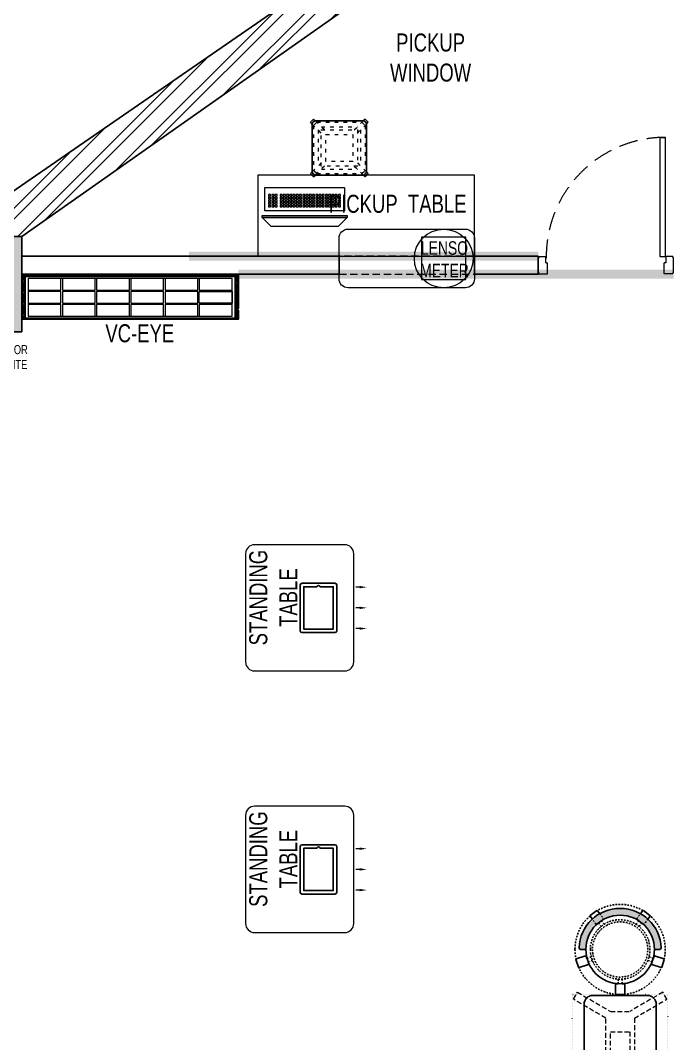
# Model space of a CAD drawing. Header units: feet. Extents: x 9311775 to 9337845, y -7066298 to -7052894.
# Drawn here: x 9326623 to 9330213, y -7061801 to -7056130 of the extents above; entities that cross this region are included whole.
import ezdxf
from ezdxf import colors
from ezdxf.entities.mleader import LeaderData, LeaderLine
from ezdxf.math import Vec2, Vec3

# ---------------------------------------------------------------- set-up
doc = ezdxf.new("R2010")
doc.units = ezdxf.units.FT
doc.header["$LTSCALE"] = 33
doc.header["$MEASUREMENT"] = 0
for name, pattern in [('a_p6_plan_L18$0$HIDDEN', [0.375, 0.25, -0.125]), ('ACAD_ISO03W100', [30, 12, -18]), ('DASHDOT2', [0.5, 0.25, -0.125, 0, -0.125]), ('DOT', [0.25, 0, -0.25]), ('HIDDEN2', [4.7624999999999975, 3.174999999999998, -1.587499999999999])]:
    doc.linetypes.add(name, pattern=pattern)
for name, color, linetype in [('A-WALL', 1, 'Continuous'), ('column', 10, 'Continuous'), ('LAMINATE FINISH', 80, 'Continuous')]:
    doc.layers.add(name, color=color, linetype=linetype)
for name, color, linetype, lineweight in [('A-WALL HATCH', 251, 'Continuous', 0), ('column hatch', 5, 'Continuous', 0), ('Door', 2, 'Continuous', 13), ('HATCH', 9, 'Continuous', 9), ('LENS-CURTAIN', 5, 'a_p6_plan_L18$0$HIDDEN', 9), ('LENS-DOOR', 34, 'Continuous', 20), ('LENS-PARTITION', 21, 'Continuous', 25), ('LENS-TEXT', 31, 'Continuous', 5), ('LENS_DIMENSION', 193, 'Continuous', 0), ('LENS_TEXT', 31, 'Continuous', 5), ('LK-EQPMT', 3, 'Continuous', 18), ('LK-FF&E FLOOR', 1, 'Continuous', 9), ('LK-FF&E WALL', 1, 'Continuous', 9), ('LK-FLUTTED FINISH', 20, 'Continuous', 30), ('LK-IT', 3, 'Continuous', 18), ('LK-TILES FINISH', 251, 'Continuous', 5), ('LN-ELEVATION-1', 81, 'Continuous', 25), ('LN-ELEVATION-2', 103, 'Continuous', 20), ('LN-ELEVATION-3', 125, 'Continuous', 18), ('LN-ELEVATION-4', 145, 'Continuous', 13), ('LN-ELEVATION-5', 167, 'Continuous', 5), ('LN-HATCH', 251, 'Continuous', 0), ('PLANO-TXT', 252, 'Continuous', 5)]:
    doc.layers.add(name, color=color, linetype=linetype, lineweight=lineweight)
doc.styles.add('LK TXT', font='GILC____.TTF', dxfattribs={"height": 100})
doc.styles.get("Standard").update_dxf_attribs({"font": 'GILC____.TTF'})
pattern_1 = [(45, (7858054.083674966, 3504049.203216764), (-4.490128060534575, 4.490128060534575), [])]

# ---------------------------------------------------------------- blocks, each defined once
blk = doc.blocks.new('A$Cca189d2b')
at = {"layer": 'A-WALL HATCH'}
h = blk.add_hatch(dxfattribs=at)
h.set_pattern_fill('ANSI32', color=256, scale=333)
h.set_pattern_definition([(45, (-4195598.218539457, 5465599.978276533), (-88.29995930067012, 88.29995930067012), []), (45, (-4195539.351900022, 5465599.978276533), (-88.29995930067012, 88.29995930067012), [])])
h.paths.add_polyline_path([(182.6102968659252, 497.5474645486101), (261.1382608162239, 711.5079587260261), (48.09325998090208, 711.5079587260261), (-5.143463341519236, 566.4570105355233)])
h.paths.add_polyline_path([(513.5475110262632, 1399.23249905277), (300.502718148753, 1399.233065660111), (48.09325998090208, 711.5079587260261), (261.1382608162239, 711.5079587260261)])
h.paths.add_polyline_path([(1787.858170637861, 4871.271308568307), (1600.104410430416, 4940.18085455615), (300.502718148753, 1399.233065660111), (513.5475110262632, 1399.23249905277)])
h.paths.add_polyline_path([(2606.200445983559, 7100.960056786425), (2413.713943312876, 7156.974579583854), (1930.475726367905, 5840.32401967328), (2143.520727202297, 5840.32401967328)])
h.paths.add_polyline_path([(2143.520727202297, 5840.32401967328), (1930.475726367905, 5840.32401967328), (1782.714707296342, 5437.728319104761), (1970.468467503786, 5368.818773117848)])
h.paths.add_polyline_path([(-5752.832334415987, 10981.10458512697), (-5752.832334415987, 11224.72189299483), (-9021.918580083176, 8971.32401967328), (-8609.060186924413, 8971.32401967328)])
h.paths.add_polyline_path([(-12434.06018692441, 8786.32401967328), (-12434.06018692441, 8961.32401967328), (-17534.29745566845, 8961.32401967328), (-17534.29745566845, 8786.32401967328)])
h.paths.add_polyline_path([(-2638.258403667249, 10653.11075048614), (-2748.497711254284, 10481.27641840279), (-1820.84006111417, 9880.888491335327), (-2888.922345140949, 6970.747927133925), (-2697.614837640897, 6900.534081770107), (-1989.563271976076, 8230.264665641822), (2344.327507092617, 6967.921464790591), (2413.713943312876, 7156.974579583854), (-2081.069596457295, 8464.978785396554), (-1544.316881798208, 9951.298985343426)])
h.paths.add_polyline_path([(-3755.921184914187, 11133.28946539108), (-3648.275374235586, 11301.0812121313), (-4680.941216264851, 11963.58192438073), (-5752.832334415987, 11224.72189299483), (-5752.832334415987, 10981.10458512697), (-4683.435118185356, 11733.58437767718)])
at = {"layer": 'column hatch'}
h = blk.add_hatch(color=251, dxfattribs=at)
h.dxf.hatch_style = 1
h.paths.add_polyline_path([(-17534.06018692441, 3761.32401967328), (-17534.06018692441, 4291.324019673281), (-18064.06018692441, 4291.324019673281), (-18064.06018692441, 3761.32401967328)])
h.paths.add_polyline_path([(-17534.29745566845, 182.4724798668176), (-17534.29745566845, 712.4724798668175), (-18064.29745566845, 712.4724798668175), (-18064.29745566845, 182.4724798668176)])
h.paths.add_polyline_path([(-11904.06018692441, 3761.32401967328), (-11904.06018692441, 4291.324019673281), (-12434.06018692441, 4291.324019673281), (-12434.06018692441, 3761.32401967328)])
h.paths.add_polyline_path([(-11904.06018692441, 8611.32401967328), (-11904.06018692441, 8961.32401967328), (-12434.06018692441, 8961.32401967328), (-12434.06018692441, 8611.32401967328)])
h.paths.add_polyline_path([(-8609.060186924413, 8441.324019673279), (-8609.060186924413, 8971.32401967328), (-9139.060186924415, 8971.32401967328), (-9139.060186924415, 8961.32401967328), (-9139.060186924415, 8441.324019673279)])
h.paths.add_polyline_path([(-2711.246750318446, 6340.968025832437), (-2528.63645345252, 6838.515490380117), (-3026.183918001131, 7021.125787246041), (-3208.794214867056, 6523.578322698362)])
h.paths.add_polyline_path([(-4500.357712057419, 1466.28331151884), (-4317.747415191494, 1963.830776068382), (-4815.294879740104, 2146.441072934307), (-4997.905176606029, 1648.893608385697)])
h.paths.add_polyline_path([(-187.7537602074444, 68.90954598691314), (-5.143463341519236, 566.4570105355233), (-314.937167682685, 680.1577614145353), (-497.5474645486101, 182.6102968659252)])
h.paths.add_polyline_path([(182.6102968659252, 497.5474645486101), (-5.143463341519236, 566.4570105355233), (-187.7537602074444, 68.90954598691314), (0, 0)])
h.paths.add_polyline_path([(1600.104410430416, 4940.18085455615), (1782.714707296342, 5437.728319104761), (1472.921002950519, 5551.429069984704), (1290.310706084594, 5053.881605436094)])
h.paths.add_polyline_path([(1787.858170633204, 4871.271308570169), (1970.468467499129, 5368.818773118778), (1782.714707296342, 5437.728319104761), (1600.104410430416, 4940.18085455615)])
at = {"layer": 'A-WALL'}
for p, q in [((-9021.918580083176, 8971.32401967328), (-4680.941216264851, 11963.58192438073)), ((-8609.060186924413, 8971.32401967328), (-4683.427868537605, 11733.5894788811))]:
    blk.add_line(p, q, dxfattribs=at)
at = {"layer": 'column'}
blk.add_lwpolyline([(-8609.060186924413, 8441.324019673279), (-8609.060186924413, 8971.32401967328), (-9139.060186924415, 8971.32401967328), (-9139.060186924415, 8441.324019673279)], close=True, dxfattribs=at)
blk = doc.blocks.new('VC HD 1200')
at = {"layer": 'LN-HATCH', "ltscale": 0.5}
h = blk.add_hatch(dxfattribs=at)
h.set_pattern_fill('ANSI31', color=256, scale=2)
h.set_pattern_definition([(45, (3760859.752907088, 1795248.935917533), (-4.490128060534575, 4.490128060534575), [])])
h.paths.add_polyline_path([(-1200, 250), (-1200, 60), (-1194, 60), (-1194, 50), (-1200, 50), (-1200, 6), (-1182, 6), (-1182, 250)])
h = blk.add_hatch(dxfattribs=at)
h.set_pattern_fill('ANSI31', color=256, scale=2)
h.set_pattern_definition(pattern_1)
h.paths.add_polyline_path([(0, 250), (0, 60), (-6, 60), (-6, 50), (0, 50), (0, 6), (-18, 6), (-18, 250)])
h = blk.add_hatch(dxfattribs=at)
h.set_pattern_fill('ANSI31', color=256, scale=2)
h.set_pattern_definition([(45, (7858047.083674965, 3504049.203216764), (-4.490128060534575, 4.490128060534575), [])])
h.paths.add_polyline_path([(-1165, 6), (-1165, 0), (-1200, 0), (-1200, 6)])
h = blk.add_hatch(dxfattribs=at)
h.set_pattern_fill('ANSI31', color=256, scale=2)
h.set_pattern_definition(pattern_1)
h.paths.add_polyline_path([(-28, 6), (-28, 0), (0, 0), (0, 6)])
at = {"layer": 'LN-ELEVATION-1', "ltscale": 0.5}
for points in [[(-1200, 250), (-1200, 60), (-1194, 60), (-1194, 50), (-1200, 50), (-1200, 6), (-1182, 6), (-1182, 250)], [(-18, 238), (-1182, 238), (-1182, 244), (-18, 244)], [(0, 250), (0, 60), (-6, 60), (-6, 50), (0, 50), (0, 6), (-18, 6), (-18, 250)], [(-1165, 6), (-1165, 0), (-1200, 0), (-1200, 6)], [(-35, 6), (-35, 0), (0, 0), (0, 6)]]:
    blk.add_lwpolyline(points, close=True, dxfattribs=at)
at = {"layer": 'LN-ELEVATION-3', "ltscale": 0.5}
for p, q in [((-1182, 250), (-18, 250)), ((-1165, 6), (-35, 6)), ((-35, 0), (-1165, 0))]:
    blk.add_line(p, q, dxfattribs=at)
for points in [[(-1165.000000000465, 226), (-35, 226), (-35, 18), (-1165.000000000465, 18)], [(-1165.000000000465, 226), (-983.3333333334886, 226), (-983.3333333334886, 162), (-1165.000000000465, 162)], [(-975.3333333334886, 226), (-793.6666666665112, 226), (-793.6666666665112, 162), (-975.3333333334886, 162)], [(-785.6666666665112, 226), (-603.9999999995342, 226), (-603.9999999995342, 162), (-785.6666666665112, 162)], [(-595.9999999995342, 226), (-414.3333333325572, 226), (-414.3333333325572, 162), (-595.9999999995342, 162)], [(-406.3333333325572, 226), (-224.6666666655801, 226), (-224.6666666655801, 162), (-406.3333333325572, 162)], [(-216.6666666655801, 226), (-34.99999999860302, 226), (-34.99999999860302, 162), (-216.6666666655801, 162)], [(-1165.000000000465, 90), (-983.3333333334886, 90), (-983.3333333334886, 154), (-1165.000000000465, 154)], [(-975.3333333334886, 154), (-793.6666666665112, 154), (-793.6666666665112, 90), (-975.3333333334886, 90)], [(-785.6666666665112, 154), (-603.9999999995342, 154), (-603.9999999995342, 90), (-785.6666666665112, 90)], [(-595.9999999995342, 154), (-414.3333333325572, 154), (-414.3333333325572, 90), (-595.9999999995342, 90)], [(-406.3333333325572, 154), (-224.6666666655801, 154), (-224.6666666655801, 90), (-406.3333333325572, 90)], [(-216.6666666655801, 154), (-34.99999999860302, 154), (-34.99999999860302, 90), (-216.6666666655801, 90)], [(-1165.000000000465, 82), (-983.3333333334886, 82), (-983.3333333334886, 18), (-1165.000000000465, 18)], [(-975.3333333334886, 82), (-793.6666666665112, 82), (-793.6666666665112, 18), (-975.3333333334886, 18)], [(-785.6666666665112, 82), (-603.9999999995342, 82), (-603.9999999995342, 18), (-785.6666666665112, 18)], [(-595.9999999995342, 82), (-414.3333333325572, 82), (-414.3333333325572, 18), (-595.9999999995342, 18)], [(-406.3333333325572, 82), (-224.6666666655801, 82), (-224.6666666655801, 18), (-406.3333333325572, 18)], [(-216.6666666655801, 82), (-34.99999999860302, 82), (-34.99999999860302, 18), (-216.6666666655801, 18)]]:
    blk.add_lwpolyline(points, close=True, dxfattribs=at)
blk = doc.blocks.new('*U43')
at = {"layer": 'LENS-DOOR'}
for p, q in [((548121.7424194189, 1779235.250802667), (548121.7424194121, 1778573.792470707)), ((548121.7424194189, 1779235.250802667), (548152.9924194244, 1779235.250802653)), ((548152.9924193986, 1778573.792470693), (548152.9924194244, 1779235.250802653)), ((547447.2632527449, 1778568.584137414), (547452.4715860604, 1778568.584137391)), ((547447.2632527215, 1778484.134138707), (547447.2632527449, 1778568.584137414)), ((547452.4715860653, 1778573.792470743), (547488.9299194093, 1778573.792470734)), ((547452.4715860604, 1778568.584137391), (547452.4715860653, 1778573.792470743)), ((547488.9299193954, 1778539.938304132), (547488.9299194093, 1778573.792470734)), ((547488.9299193954, 1778539.938304132), (547499.3465860662, 1778539.938304113)), ((547499.3465860639, 1778478.925805386), (547499.3465860662, 1778539.938304113)), ((548121.7424194121, 1778573.792470707), (548152.9924193986, 1778573.792470693)), ((548145.179919409, 1778478.925805326), (548145.179919395, 1778539.938304067)), ((548155.5965860611, 1778539.938304095), (548145.179919395, 1778539.938304067)), ((548192.054919424, 1778573.792470725), (548155.5965860707, 1778573.792470693)), ((548155.5965860611, 1778539.938304095), (548155.5965860707, 1778573.792470693)), ((548192.0549194146, 1778568.584137372), (548192.054919424, 1778573.792470725)), ((548197.2632527373, 1778568.584137372), (548192.0549194146, 1778568.584137372)), ((548197.2632527256, 1778484.134138697), (548197.2632527373, 1778568.584137372)), ((547447.2632527215, 1778484.134138707), (547452.4715860627, 1778484.134138707)), ((547452.4715860627, 1778478.925805396), (547452.4715860627, 1778484.134138707)), ((548192.0549194006, 1778478.925805345), (548192.0549194006, 1778484.134138698)), ((548197.2632527256, 1778484.134138697), (548192.0549194006, 1778484.134138698)), ((547452.4715860627, 1778478.925805396), (547499.3465860639, 1778478.925805386)), ((548192.0549194006, 1778478.925805345), (548145.179919409, 1778478.925805326))]:
    blk.add_line(p, q, dxfattribs=at)
at = {"layer": 'LENS-DOOR', "color": 7, "linetype": 'HIDDEN2'}
blk.add_ellipse((548152.9924193986, 1778573.792470693), major_axis=(-661.4583333306382, 0.003443102111827), ratio=0.9999999979146821, start_param=-1.570791121506941, end_param=0.0512086788949202, dxfattribs=at)
blk = doc.blocks.new('Standing Table 700X600')
at = {"layer": 'LN-ELEVATION-1', "linetype": 'ByBlock', "lineweight": -2}
for p, q in [((-114.7243699021637, -32.29984612949194), (-114.7243699021637, -12)), ((0, -32.29984612949194), (0, -12)), ((114.7243699021637, -32.29984612949194), (114.7243699021637, -12))]:
    blk.add_line(p, q, dxfattribs=at)
at = {"layer": 'LN-ELEVATION-1'}
for points in [[(-127.25, 94.49999999997087), (126.75, 94.49999999997087, 0.4142135623713902), (136.75, 104.4999999999709), (136.75, 286.4999999999709, 0.4142135623713902), (126.75, 296.4999999999709), (-127.25, 296.4999999999709, 0.4142135623713902), (-137.25, 286.4999999999709), (-137.25, 104.4999999999709, 0.4142135623713902)], [(117.25, 185.9606079858495), (117.25, 113.5), (-117.75, 113.5), (-117.75, 277.5), (117.25, 277.5), (117.25, 205.0393920141796, 0.3275382217372251), (118.6499999994412, 203.1315136115008, -0.733799385757267), (118.6500000001397, 187.868486388732, 0.3275382217372252)]]:
    blk.add_lwpolyline(points, format="xyb", close=True, dxfattribs=at)
at = {"layer": 'LN-ELEVATION-1', "linetype": 'ByBlock', "lineweight": -2}
for points in [[(-108.0577032342553, -32.29984612949194), (-121.3910365682095, -32.29984612949194), (-114.7243699021637, -72.29984612949193)], [(6.666666666977107, -32.29984612949194), (-6.666666666045784, -32.29984612949194), (0, -72.29984612949193)], [(121.3910365691408, -32.29984612949194), (108.0577032361179, -32.29984612949194), (114.7243699021637, -72.29984612949193)]]:
    blk.add_solid(points, dxfattribs=at)
at = {"layer": 'LN-ELEVATION-2'}
blk.add_lwpolyline([(-300, 0), (300, 0, 0.4142135623725836), (350, 50), (350, 550, 0.4142135623725836), (300, 600), (-300, 600, 0.4142135623725837), (-350, 550), (-350, 50, 0.4142135623725836)], format="xyb", close=True, dxfattribs=at)
at = {"layer": 'LENS-TEXT', "color": 7, "linetype": 'Continuous', "ltscale": 3, "insert": (56.76527249882929, 445.9141869283921), "char_height": 100, "width": 783.9636358173434, "attachment_point": 5, "style": 'LK TXT'}
blk.add_mtext('STANDING TABLE', dxfattribs=at)
blk = doc.blocks.new('CLENS 600 TYPE 6')
at = {"layer": 'LN-ELEVATION-1', "ltscale": 0.5}
blk.add_lwpolyline([(130, -225), (-130, -225, -0.4142135623730951), (-150, -205), (-150, 55, -0.4142135623730951), (-130, 75), (130, 75, -0.4142135623730951), (150, 55), (150, -205, -0.4142135623730951)], format="xyb", close=True, dxfattribs=at)
at = {"layer": 'LN-ELEVATION-3', "linetype": 'ACAD_ISO03W100', "ltscale": 0.05}
for p, q in [((-82.3223304701969, 25), (-124.6966991401277, 67.374368671095)), ((124.696699141059, 67.3743686703965), (-124.6966991401277, 67.374368671095)), ((82.3223304701969, 25), (124.6966991401277, 67.374368671095)), ((-100, 7.322330470196902), (-142.3743686703965, 49.69669914152472)), ((-142.3743686708621, -199.6966991410591), (-142.3743686708621, 49.69669914105907)), ((-117.3743686703965, -174.6966991408262), (-117.3743686703965, 24.69669914152473)), ((99.69669914059341, 42.3743686703965), (-99.69669913966207, 42.374368671095)), ((100, 7.322330470196902), (142.3743686703965, 49.69669914152472)), ((117.3743686703965, -174.6966991408262), (117.3743686703965, 24.69669914152473)), ((142.3743686708621, -199.6966991410591), (142.3743686708621, 49.69669914105907)), ((-100, -157.3223304701969), (-142.3743686703965, -199.6966991415247)), ((100, -157.3223304701969), (142.3743686703965, -199.6966991415247)), ((-82.3223304701969, -175), (-124.6966991401277, -217.374368671095)), ((124.696699141059, -217.3743686703965), (-124.6966991401277, -217.374368671095)), ((99.69669914059341, -192.3743686703965), (-99.69669913966207, -192.374368671095)), ((82.3223304701969, -175), (124.6966991401277, -217.374368671095))]:
    blk.add_line(p, q, dxfattribs=at)
for points in [[(-132.2008663183078, 74.87853584764525), (-124.696699141059, 67.3743686703965), (-142.3743686708621, 49.69669914105907), (-149.8785358476452, 57.20086631807498)], [(132.2008663183078, 74.87853584764525), (124.696699141059, 67.3743686703965), (142.3743686708621, 49.69669914105907), (149.8785358476452, 57.20086631807498)], [(-132.2008663183078, -224.8785358476453), (-124.696699141059, -217.3743686703965), (-142.3743686708621, -199.6966991410591), (-149.8785358476452, -207.200866318075)], [(132.2008663183078, -224.8785358476453), (124.696699141059, -217.3743686703965), (142.3743686708621, -199.6966991410591), (149.8785358476452, -207.200866318075)]]:
    blk.add_lwpolyline(points, dxfattribs=at)
for points in [[(100, -175), (-100, -175), (-100, 25), (100, 25)], [(75, -150), (-75, -150), (-75, 0), (75, 0)]]:
    blk.add_lwpolyline(points, close=True, dxfattribs=at)
at = {"layer": 'LN-ELEVATION-5', "ltscale": 0.5}
for points in [[(-149.8785358476452, 57.20086631807498), (-160.0520382001995, 67.37436867062934), (-142.3743686708621, 85.05203819996677), (-132.2008663183078, 74.87853584787806)], [(149.8785358476452, 57.20086631807498), (160.0520382001995, 67.37436867062934), (142.3743686708621, 85.05203819996677), (132.2008663183078, 74.87853584787806)], [(-149.8785358476452, -207.200866318075), (-160.0520382001995, -217.3743686706294), (-142.3743686708621, -235.0520381999668), (-132.2008663183078, -224.8785358478781)], [(149.8785358476452, -207.200866318075), (160.0520382001995, -217.3743686706294), (142.3743686708621, -235.0520381999668), (132.2008663183078, -224.8785358478781)]]:
    blk.add_lwpolyline(points, dxfattribs=at)
blk = doc.blocks.new('*U25')
at = {"layer": 'LK-EQPMT', "ltscale": 12}
blk.add_lwpolyline([(5.986879315214991, 4.914598100478997), (-5.986879315214991, 4.914598100478997), (-5.986879315214991, -4.914598100478997), (5.986879315214991, -4.914598100478997)], close=True, dxfattribs=at)
blk = doc.blocks.new('*U26')
at = {"color": 0, "linetype": 'ByBlock', "lineweight": -2}
for p in [(0, 0), (17.96063794564497, 0), (35.92127589128995, 0), (53.88191383693492, 0), (71.8425517825799, 0), (89.80318972822487, 0), (107.7638276738698, 0), (125.7244656195148, 0), (143.6851035651598, 0), (161.6457415108048, 0), (179.6063794564497, 0), (197.5670174020947, 0), (215.5276553477397, 0), (233.4882932933847, 0), (251.4489312390296, 0), (269.4095691846746, 0), (287.3702071303196, 0), (305.3308450759646, 0), (323.2914830216096, 0), (-9e-16, -14.74379430143699), (-1.8e-15, -29.48758860287398), (-2.7e-15, -44.23138290431096), (-3.6e-15, -58.97517720574795), (17.96063794564497, -14.74379430143699), (17.96063794564497, -29.48758860287398), (17.96063794564497, -44.23138290431096), (17.96063794564497, -58.97517720574795), (35.92127589128995, -14.74379430143699), (35.92127589128995, -29.48758860287398), (35.92127589128995, -44.23138290431096), (35.92127589128994, -58.97517720574795), (53.88191383693492, -14.74379430143699), (53.88191383693492, -29.48758860287398), (53.88191383693492, -44.23138290431096), (53.88191383693492, -58.97517720574795), (71.8425517825799, -14.74379430143699), (71.8425517825799, -29.48758860287398), (71.8425517825799, -44.23138290431096), (71.8425517825799, -58.97517720574795), (89.80318972822487, -14.74379430143699), (89.80318972822487, -29.48758860287398), (89.80318972822487, -44.23138290431096), (89.80318972822487, -58.97517720574795), (107.7638276738698, -14.74379430143699), (107.7638276738698, -29.48758860287398), (107.7638276738698, -44.23138290431096), (107.7638276738698, -58.97517720574795), (125.7244656195148, -14.74379430143699), (125.7244656195148, -29.48758860287398), (125.7244656195148, -44.23138290431096), (125.7244656195148, -58.97517720574795), (143.6851035651598, -14.74379430143699), (143.6851035651598, -29.48758860287398), (143.6851035651598, -44.23138290431096), (143.6851035651598, -58.97517720574795), (161.6457415108048, -14.74379430143699), (161.6457415108048, -29.48758860287398), (161.6457415108048, -44.23138290431096), (161.6457415108048, -58.97517720574795), (179.6063794564497, -14.74379430143699), (179.6063794564497, -29.48758860287398), (179.6063794564497, -44.23138290431096), (179.6063794564497, -58.97517720574795), (197.5670174020947, -14.74379430143699), (197.5670174020947, -29.48758860287398), (197.5670174020947, -44.23138290431096), (197.5670174020947, -58.97517720574795), (215.5276553477397, -14.74379430143699), (215.5276553477397, -29.48758860287398), (215.5276553477397, -44.23138290431096), (215.5276553477397, -58.97517720574795), (233.4882932933847, -14.74379430143699), (233.4882932933847, -29.48758860287398), (233.4882932933847, -44.23138290431096), (233.4882932933847, -58.97517720574795), (251.4489312390296, -14.74379430143699), (251.4489312390296, -29.48758860287398), (251.4489312390296, -44.23138290431096), (251.4489312390296, -58.97517720574795), (269.4095691846746, -14.74379430143699), (269.4095691846746, -29.48758860287398), (269.4095691846746, -44.23138290431096), (269.4095691846746, -58.97517720574795), (287.3702071303196, -14.74379430143699), (287.3702071303196, -29.48758860287398), (287.3702071303196, -44.23138290431096), (287.3702071303196, -58.97517720574795), (305.3308450759646, -14.74379430143699), (305.3308450759646, -29.48758860287398), (305.3308450759646, -44.23138290431096), (305.3308450759646, -58.97517720574795), (323.2914830216096, -14.74379430143699), (323.2914830216096, -29.48758860287398), (323.2914830216096, -44.23138290431096), (323.2914830216096, -58.97517720574795)]:
    blk.add_blockref('*U25', p, dxfattribs=at)
blk = doc.blocks.new('*U23')
at = {"layer": 'LK-EQPMT', "ltscale": 12}
blk.add_lwpolyline([(5.986879315214991, 4.914598100478997), (-5.986879315214991, 4.914598100478997), (-5.986879315214991, -4.914598100478997), (5.986879315214991, -4.914598100478997)], close=True, dxfattribs=at)
blk = doc.blocks.new('*U24')
at = {"color": 0, "linetype": 'ByBlock', "lineweight": -2}
for p in [(0, 0), (17.96063794564497, 0), (35.92127589128995, 0), (-9e-16, -14.74379430143699), (-1.8e-15, -29.48758860287398), (-2.7e-15, -44.23138290431096), (-3.6e-15, -58.97517720574795), (17.96063794564497, -14.74379430143699), (17.96063794564497, -29.48758860287398), (17.96063794564497, -44.23138290431096), (17.96063794564497, -58.97517720574795), (35.92127589128995, -14.74379430143699), (35.92127589128995, -29.48758860287398), (35.92127589128995, -44.23138290431096), (35.92127589128994, -58.97517720574795)]:
    blk.add_blockref('*U23', p, dxfattribs=at)
blk = doc.blocks.new('*U16')
at = {"ltscale": 12}
blk.add_lwpolyline([(8.040144996717572, 2.91038e-11), (8.040144996717572, 129.0940371821052), (448.0401449967176, 129.0940371821052), (448.0401449967176, 2.91038e-11)], close=True, dxfattribs=at)
for name, p in [('*U26', (35.16895717114949, 101.6202952143818)), ('*U24', (386.6121428576974, 101.6202952143818))]:
    blk.add_blockref(name, p)
blk = doc.blocks.new('Pickup table PC')
at = {"layer": 'LN-ELEVATION-2', "ltscale": 0.5}
for points in [[(470, 50), (0, 50), (0, 62), (470, 62)], [(420, 0), (50, 0), (0, 50), (470, 50)]]:
    blk.add_lwpolyline(points, close=True, dxfattribs=at)
blk = doc.blocks.new('AR')
at = {"layer": 'LN-ELEVATION-2', "linetype": 'DOT', "lineweight": 25}
blk.add_lwpolyline([(0, 13.41378593863919), (530, 13.41378593863919), (530, 593.4137859386392), (0, 593.4137859386392)], close=True, dxfattribs=at)
at = {"layer": 'LN-ELEVATION-2', "lineweight": 25}
blk.add_lwpolyline([(465, 68.22063546301797), (465, 538.2206354630179, 0.4142135623730951), (415, 588.2206354630177), (115, 588.2206354630177, 0.4142135623730951), (65, 538.2206354630179), (65, 68.22063546301797, 0.4142135623730951), (115, 18.22063546301797), (415, 18.22063546301797, 0.4142135623730951)], format="xyb", close=True, dxfattribs=at)
at = {"layer": 'LN-ELEVATION-4', "linetype": 'HIDDEN2', "ltscale": 0.25}
for points in [[(185.8456009030342, 448.8780772723258), (5.888936847448348, 554.0078910568263), (28.48512306064368, 593.350836840691), (211.0874861851335, 486.6754184374586)], [(344.154399111867, 448.8780772762837), (524.1110631600021, 554.0078910947777), (501.5148769393563, 593.3508368753828), (318.9125138223171, 486.6754184374586)], [(211.0874861851335, 486.6754184376913), (318.9125138223171, 486.6754184376913)], [(185.8456009030342, 144.472759603057), (185.8456009030342, 448.8780772723258)], [(344.154399111867, 448.8780772762837), (344.154399111867, 144.4727595990989)], [(185.8456009030342, 144.472759603057), (5.888936847448348, 39.34294581855647), (28.48512306064368, 3.46917659e-08), (211.0874861851335, 106.6754184379242)], [(344.154399111867, 144.4727595990989), (524.1110631600021, 39.34294578060508), (501.5148769393563, 0), (318.9125138223171, 106.6754184379242)], [(318.9125138223171, 106.6754184376914), (211.0874861851335, 106.6754184376914)]]:
    blk.add_lwpolyline(points, dxfattribs=at)
blk.add_lwpolyline([(210.8456009030342, 373.9866790841333), (319.154399111867, 373.9866790841333), (319.154399111867, 219.3641577917151), (210.8456009030342, 219.3641577917151)], close=True, dxfattribs=at)
blk = doc.blocks.new('DR STOOL')
at = {"layer": 'HATCH'}
h = blk.add_hatch(dxfattribs=at)
h.set_pattern_fill('ANSI36', color=250, angle=-90.00000000000001)
h.set_pattern_definition([(315, (-227.8099174643867, 917.3997257252777), (6.173926083235043, -1.683798022700468), [7.9375, -1.587499999999999, 0, -1.587499999999999])])
edge = h.paths.add_edge_path()
edge.add_line((-190.0000000041909, 4.511094e-10), (-218.6899174675346, 4.511094e-10))
edge.add_arc((-218.6899174670689, 9.120000000388245), 9.119999999940092, 177.6119845363388, 269.9999999996136, ccw=False)
edge.add_arc((-1.8626451e-09, 3.565219e-10), 228.000000002257, 2.3880154632688004, 177.6119845367313, ccw=False)
edge.add_arc((218.6899174633436, 9.120000000497384), 9.120000000051716, -90.00000000034493, 2.3880154629299, ccw=False)
edge.add_line((218.6899174633436, 4.511094e-10), (190, 4.511094e-10))
edge.add_arc((-1.8626451e-09, 4.511094e-10), 190.000000001979, -1.27e-14, 180)
at = {"layer": 'LN-ELEVATION-1', "color": 1, "ltscale": 100}
for p, q in [((-165.2704676063731, 189.0243927398114), (-165.9069543029182, 185.0820035930228)), ((-165.9069543029182, 185.0820035930228), (-153.8003208162263, 168.3135803133482)), ((-128.6221585394814, 215.4841044476634), (-165.2704676063731, 189.0243927398114)), ((-124.7228340068832, 214.8545704018979), (-128.6221585394814, 215.4841044476634)), ((-112.6981821293011, 198.1996966340157), (-124.7228340068832, 214.8545704018979)), ((124.7553772013634, 214.9803744515593), (112.5488144652918, 198.2845540212292)), ((128.7014972954057, 215.5933048763618), (124.7553772013634, 214.9803744515593)), ((128.7014972954057, 215.5933048763618), (124.7553772013634, 214.9803744515593)), ((165.1911288509145, 188.915192311113), (128.7014972954057, 215.5933048763618)), ((165.1911288509145, 188.915192311113), (128.7014972954057, 215.5933048763618)), ((153.6734594982117, 168.4294150282658), (165.7973639420234, 185.0121775862135)), ((165.7973639420234, 185.0121775862135), (165.1911288509145, 188.915192311113)), ((165.7973639420234, 185.0121775862135), (165.1911288509145, 188.915192311113)), ((-242.9550312487409, -52.24013893969095), (-244.7482102331705, -55.75945052818861)), ((-244.7482102331705, -55.75945052818861), (-230.7800458371639, -98.74904560100549)), ((-191.2928382232785, -35.45407700946089), (-242.9550312487409, -52.24013893969095)), ((-187.9259491492994, -37.1695928365807), (-191.2928382232785, -35.45407700946089)), ((-184.1424400564283, -48.81403796559607), (-187.9259491492994, -37.1695928365807)), ((188.0651108901948, -36.96233201187715), (184.0504167033359, -49.19388854173303)), ((191.3981811110861, -35.27656588272658), (188.0651108901948, -36.96233201187715)), ((243.0100176925771, -52.21682526778022), (191.3981811110861, -35.27656588272658)), ((230.715890809428, -98.7280946081737), (244.8123673382215, -55.78040257930116)), ((244.8123673382215, -55.78040257930116), (243.0100176925771, -52.21682526778022)), ((-230.7800458371639, -98.74904560100549), (-227.2218665438704, -100.5620286722478)), ((-227.2218665438704, -100.5620286722478), (-175.5596735184081, -83.7759667420105)), ((-173.8639617776498, -80.4479453730819), (-177.8421125086024, -68.2044548037811)), ((-175.5596735184081, -83.7759667420105), (-173.8639617776498, -80.4479453730819)), ((177.6922140880488, -68.56540505095472), (173.8739495249465, -80.1985000452405)), ((173.8739495249465, -80.1985000452405), (175.5794035866856, -83.5704969359358)), ((175.5794035866856, -83.5704969359358), (227.1912401677109, -100.5107563209894)), ((227.1912401677109, -100.5107563209894), (230.715890809428, -98.7280946081737)), ((-22.72193054761737, -190.2142363802995), (-25.39390889601782, -192.886214728569)), ((-25.39390889601782, -192.886214728569), (-25.39390889601782, -247.2070584567482)), ((-10.47823652112856, -190.2142363802995), (-22.72193054761737, -190.2142363802995)), ((22.78362171910703, -190.2142363802995), (9.910054048988968, -190.2142363802995)), ((25.42475448176265, -192.8553691428751), (22.78362171910703, -190.2142363802995)), ((25.42475448176265, -247.1762128710543), (25.42475448176265, -192.8553691428751)), ((-25.39390889601782, -247.2070584567482), (-22.60096735274419, -250)), ((-22.60096735274419, -250), (22.60096735274419, -250)), ((22.60096735274419, -250), (25.42475448176265, -247.1762128710543))]:
    blk.add_line(p, q, dxfattribs=at)
at = {"layer": 'LN-ELEVATION-1', "linetype": 'DASHDOT2'}
for p, q in [((-92.92521573789418, 170.8129362839827), (-112.6981821293011, 198.1996966340157)), ((-93.52748446213081, 167.0824927485227), (-92.92521573789418, 170.8129362839827)), ((112.5488144652918, 198.2845540212292), (92.69529851106927, 171.1294289919315)), ((92.69529851106927, 171.1294289919315), (93.26858203159645, 167.4385604566923)), ((-153.8003208162263, 168.3135803133482), (-134.1093360339291, 141.0403694751003)), ((-134.1093360339291, 141.0403694751003), (-130.4219571123831, 140.4450534014686)), ((-130.4219571123831, 140.4450534014686), (-119.9844727469608, 147.9808124662595)), ((-119.9844727469608, 147.9808124662595), (-105.3687285655178, 126.9741353208374)), ((-103.4542870586738, 159.9154408004979), (-93.52748446213081, 167.0824927485227)), ((-88.15393704269081, 139.4771787207864), (-103.4542870586738, 159.9154408004979)), ((103.6608748426661, 159.8406005539291), (88.19885099539533, 139.4487815762331)), ((93.26858203159645, 167.4385604566923), (103.6608748426661, 159.8406005539291)), ((105.4096150295809, 126.94019481352), (120.1194891873747, 147.8074627162714)), ((120.1194891873747, 147.8074627162714), (130.0033113472163, 140.5812532722048)), ((130.0033113472163, 140.5812532722048), (133.7372852512635, 141.1612321265929)), ((133.7372852512635, 141.1612321265929), (153.6734594982117, 168.4294150282658)), ((-159.954806596972, -40.49024384317454), (-184.1424400564283, -48.81403796559607)), ((184.0504167033359, -49.19388854173303), (159.8786162491887, -40.79004861696012)), ((-177.8421125086024, -68.2044548037811), (-153.4148110738024, -60.73628028803068)), ((153.3006618716754, -61.02382378749462), (177.6922140880488, -68.56540505095472)), ((-10.92024635523557, -164.6382343793375), (-10.47823652112856, -190.2142363802995)), ((9.910054048988968, -190.2142363802995), (10.35584833659231, -164.674698740353))]:
    blk.add_line(p, q, dxfattribs=at)
at = {"layer": 'LN-ELEVATION-1', "color": 1, "ltscale": 100}
blk.add_lwpolyline([(-190.0000000023283, 0), (-218.6899174656719, 0, -0.4264743413925903), (-227.8019973598421, 9.5, -0.959166304662544), (227.8019973593764, 9.5, -0.4264743413925903), (218.6899174647406, 0), (190.0000000013969, 0)], format="xyb", dxfattribs=at)
at = {"layer": 'LN-ELEVATION-1', "linetype": 'DASHDOT2'}
for radius in [250, 165, 153]:
    blk.add_circle((0, 0), radius, dxfattribs=at)
at = {"layer": 'LN-ELEVATION-1', "color": 1, "ltscale": 100}
blk.add_circle((0, 0), 190, dxfattribs=at)

msp = doc.modelspace()

# ---------------------------------------------------------------- linework, layer by layer
at = {"layer": 'LAMINATE FINISH', "color": 85, "linetype": 'ACAD_ISO03W100', "ltscale": 0.05, "const_width": 50}
msp.add_lwpolyline([(9329491.279549565, -7057536.560341642), (9330241.279631428, -7057536.560341642)], dxfattribs=at)
at = {"layer": 'LENS-CURTAIN', "ltscale": 5}
msp.add_lwpolyline([(9329137.499999998, -7057436.560341624), (9328387.499999998, -7057436.560341624), (9328387.499999998, -7057536.560341624), (9329137.499999998, -7057536.560341624)], close=True, dxfattribs=at)
at = {"layer": 'LENS-PARTITION'}
for points in [[(9328387.499999998, -7057436.560341624), (9326630.124457398, -7057436.560341624), (9326630.124457398, -7057536.560341642), (9328387.499999998, -7057536.560341642)], [(9329137.499999998, -7057436.560423476), (9329491.279549578, -7057436.560423476), (9329491.279549578, -7057536.56034162), (9329137.499999998, -7057536.56034162)]]:
    msp.add_lwpolyline(points, close=True, dxfattribs=at)
at = {"layer": 'LK-EQPMT'}
msp.add_lwpolyline([(9329090.39635513, -7057566.560428646), (9329090.39635513, -7057331.560428647), (9328844.39635513, -7057331.560428647), (9328844.39635513, -7057566.560428646)], close=True, dxfattribs=at)
at = {"layer": 'LK-FF&E WALL'}
msp.add_lwpolyline([(9327937.500004135, -7057436.560423476), (9329137.499999998, -7057436.560423476), (9329137.499999998, -7056986.560423475), (9327937.500004135, -7056986.560423475)], close=True, dxfattribs=at)
msp.add_lwpolyline([(9328387.499999998, -7057561.560424135), (9328387.499999998, -7057336.560433157, -0.4142135623730951), (9328437.499999998, -7057286.560433158), (9329087.499999998, -7057286.560433158, -0.4142135623730951), (9329137.499999998, -7057336.560433157), (9329137.499999998, -7057561.560424135, -0.4142135623730951), (9329087.499999998, -7057611.560424135), (9328437.499999998, -7057611.560424135, -0.4142135623730951)], format="xyb", close=True, dxfattribs=at)
msp.add_circle((9328967.39635513, -7057449.060428647), 162.4999954886734, dxfattribs=at)
at = {"layer": 'LK-FLUTTED FINISH', "linetype": 'ACAD_ISO03W100', "ltscale": 0.05, "const_width": 50}
msp.add_lwpolyline([(9327830.124457398, -7057536.560341642), (9329491.279549578, -7057536.560341642)], dxfattribs=at)
at = {"layer": 'LK-TILES FINISH', "color": 212, "linetype": 'ACAD_ISO03W100', "ltscale": 0.05, "const_width": 50}
msp.add_lwpolyline([(9329491.279549578, -7057436.560423476), (9327556.5, -7057436.560341624)], dxfattribs=at)

# ---------------------------------------------------------------- block references
at = {"layer": 'Door'}
msp.add_blockref('*U43', (8782044.016296845, -8836012.919479683), dxfattribs=at)
at = {"layer": 'LENS_DIMENSION'}
msp.add_blockref('A$Cca189d2b', (9335239.184644323, -7066297.884361318), dxfattribs=at)
at = {"layer": 'LK-FF&E FLOOR'}
for name, p, rotation in [('Standing Table 700X600', (9328469.396745067, -7059385.986111546), 90), ('Standing Table 700X600', (9328469.396745067, -7060835.986111547), 90), ('AR', (9330209.89035817, -7061516.467254701), 179.9999999999999)]:
    msp.add_blockref(name, p, dxfattribs=dict(at, rotation=rotation))
at = {"layer": 'LK-FF&E FLOOR', "xscale": -1}
msp.add_blockref('DR STOOL', (9329944.89035817, -7061279.881040639), dxfattribs=at)
at = {"layer": 'LK-FF&E WALL', "rotation": 180}
msp.add_blockref('CLENS 600 TYPE 6', (9328389.274136849, -7056911.560423476), dxfattribs=at)
at = {"layer": 'LK-FF&E WALL', "xscale": -1, "rotation": 359.9999999999842}
msp.add_blockref('VC HD 1200', (9326630.124457398, -7057786.560341642), dxfattribs=at)
at = {"layer": 'LK-IT', "ltscale": 0.5, "rotation": 180}
msp.add_blockref('*U16', (9328425.081922391, -7057056.221740699), dxfattribs=at)
at = {"layer": 'LK-IT'}
msp.add_blockref('Pickup table PC', (9327962.041777395, -7057272.436828464), dxfattribs=at)

# ---------------------------------------------------------------- texts
at = {"layer": 'LENS-TEXT', "color": 0, "linetype": 'Continuous', "ltscale": 3, "attachment_point": 5, "style": 'LK TXT'}
for s, width, gutter_width, insert, char_height in [('PICKUP  TABLE  ', 783.9636358173434, 0.9999999999999992, (9328712.43738857, -7057146.713709906), 100), ('LENSO\\PMETER', 353.0555573365615, 0.5, (9328971.696442243, -7057453.877930226), 75)]:
    msp.add_mtext_dynamic_manual_height_columns(s, width=width, gutter_width=gutter_width, heights=[0], dxfattribs=dict(at, insert=insert, char_height=char_height))
at = {"layer": 'LENS_TEXT', "linetype": 'Continuous', "ltscale": 3, "insert": (9328894.811357114, -7056335.939059545), "char_height": 100, "attachment_point": 5}
msp.add_mtext_dynamic_manual_height_columns('PICKUP WINDOW', width=405.302660326216, gutter_width=0.9999999999999992, heights=[0], dxfattribs=at)
at = {"layer": 'PLANO-TXT', "linetype": 'Continuous', "ltscale": 3, "insert": (9327283.774716113, -7057864.528255659, -23744.04052932372), "char_height": 99.99999999999999, "width": 149.5465116279069, "attachment_point": 5, "style": 'LK TXT'}
msp.add_mtext('VC-EYE', dxfattribs=at)

# ---------------------------------------------------------------- leaders
at = {"layer": 'LENS-TEXT', "color": 7}
ml = msp.add_multileader_mtext('Standard', dxfattribs=at)
ml.set_content('\\pxqj,t3;{\\C0;MIRROR ON SITE}', color=1)
ml.set_leader_properties(color=256, linetype='ByLayer', lineweight=-1)
ml.build(insert=Vec2(0, 0))
ml.multileader.update_dxf_attribs({"leader_type": 2, "dogleg_length": 0.36, "arrow_head_size": 50})
ctx = ml.context
ctx.base_point, ctx.char_height, ctx.arrow_head_size, ctx.landing_gap_size, ctx.plane_origin, ctx.plane_x_axis, ctx.plane_y_axis = Vec3(9326455.039484598, -7057954.723609305, -23744.04052932372), 50, 50, 0.09, Vec3(9327294.0991121, -7057492.13165743, -23744.04052932372), Vec3(1, 1.5866e-12), Vec3(-1.5866e-12, 1)
notes = []
notes.append((ctx, [(1, (1, 1, 0), (9326454.679484598, -7057954.723609305, -23744.04052932372), (1, 1.5866e-12), 0.36, [(0, [(9326340.565719355, -7057856.24579024, -23744.04052932372)], 0, [])])]))
ctx.mtext.insert, ctx.mtext.text_direction, ctx.mtext.rotation, ctx.mtext.width, ctx.mtext.flow_direction = Vec3(9326455.1294846, -7057929.39657442, -23744.04052932372), Vec3(1, 1.5866e-12), 1.5866e-12, 237.2605896616587, 5
for ctx, leaders in notes:
    for number, flags, end, landing, length, lines in leaders:
        leader = LeaderData()
        leader.index, (leader.has_last_leader_line, leader.has_dogleg_vector, leader.attachment_direction) = number, flags
        leader.last_leader_point, leader.dogleg_vector, leader.dogleg_length = Vec3(end), Vec3(landing), length
        for number, points, colour, breaks in lines:
            line = LeaderLine()
            line.index, line.vertices, line.color, line.breaks = number, Vec3.list(points), colors.encode_raw_color(colour), breaks
            leader.lines.append(line)
        ctx.leaders.append(leader)

doc.saveas('drawing.dxf')
